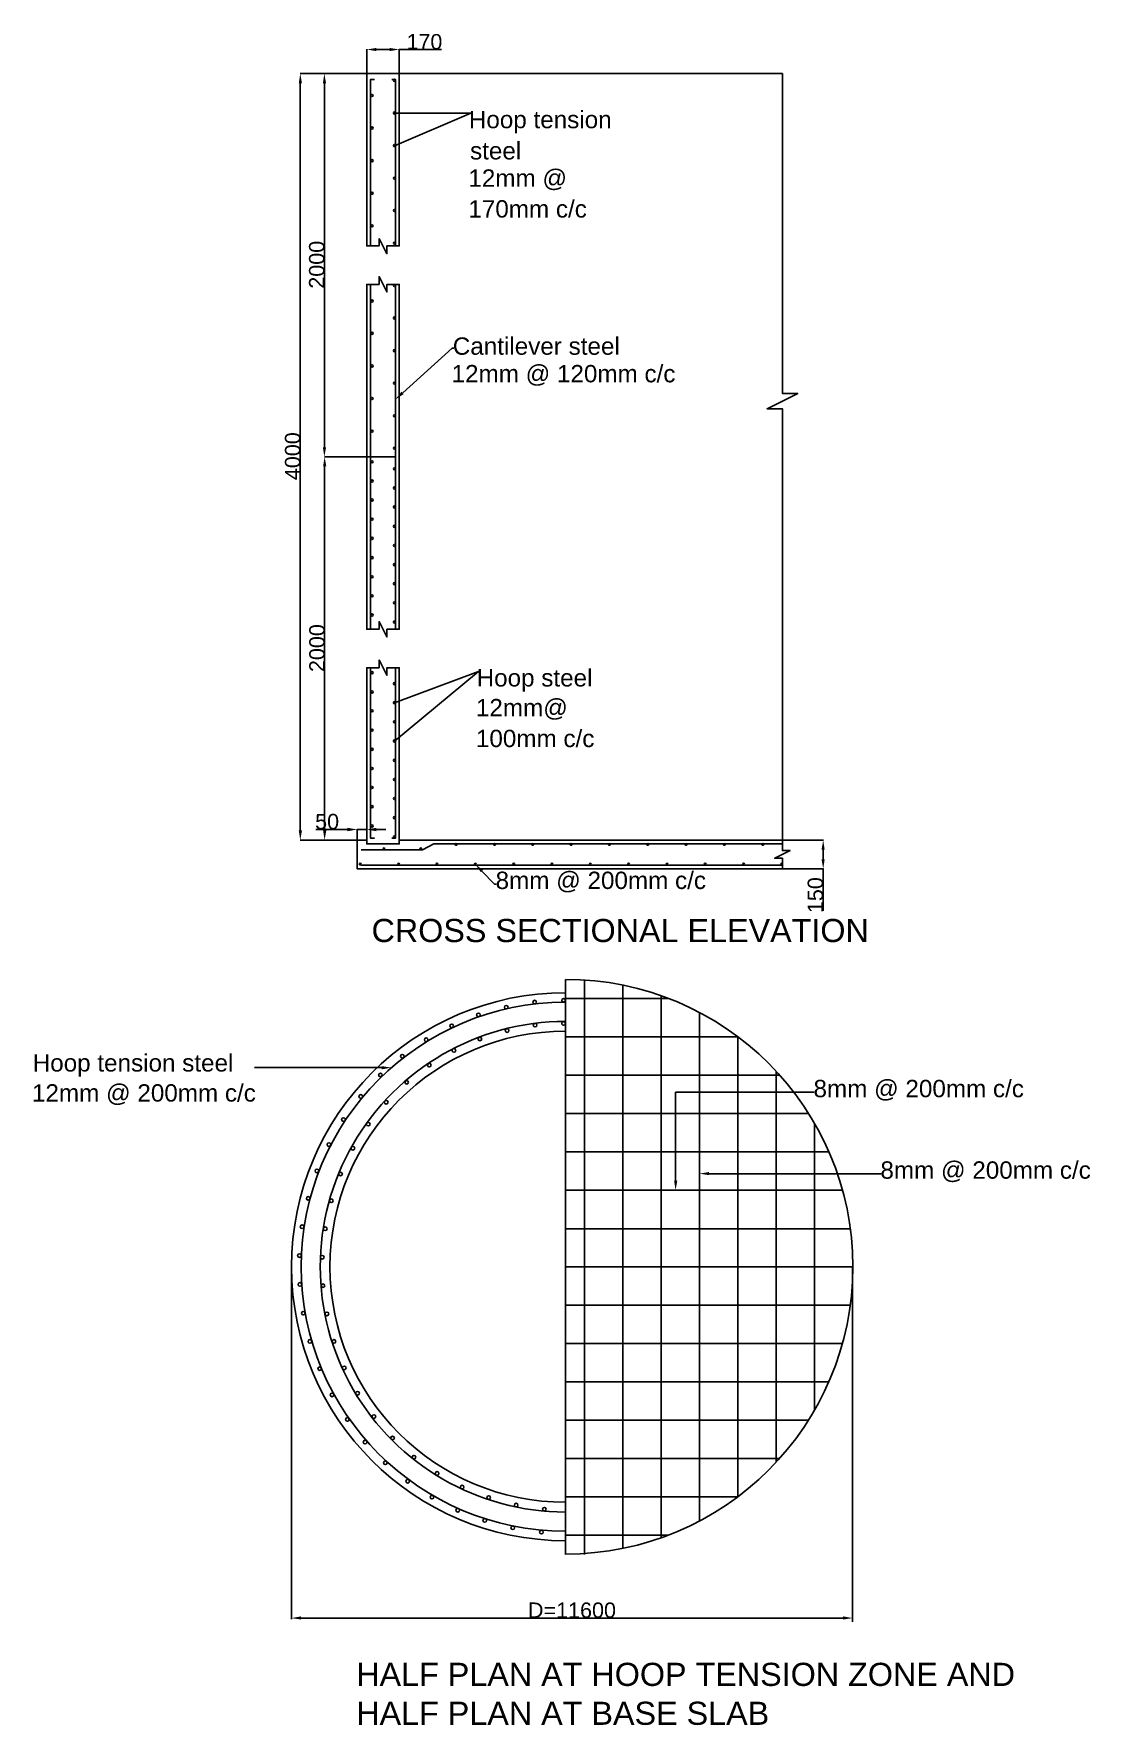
# Model space of a CAD drawing. Header units: millimetres. Extents: x 60934 to 120028, y 51631 to 146247.
import ezdxf

# ---------------------------------------------------------------- set-up
doc = ezdxf.new("R2010")
doc.units = ezdxf.units.MM
doc.layers.add('PDF_0', color=7, linetype='Continuous')
doc.layers.add('PDF_Text', color=7, linetype='Continuous')
doc.styles.add('PDF ArialMT', font='arial.ttf')

msp = doc.modelspace()

# ---------------------------------------------------------------- linework, layer by layer
at = {"layer": 'PDF_0', "lineweight": 25}
for points in [[(75825, 144026), (79554, 144026), (79554, 145387)], [(80098, 145373), (80846, 145373)], [(81377, 145387), (81377, 144026), (102808, 144026), (102808, 126133), (103666, 126133), (101951, 125276), (102808, 125276), (102808, 101137)], [(81377, 145373), (83745, 145373)], [(77200, 144026), (77200, 144026)], [(75839, 143482), (75839, 101681)], [(77186, 123112), (77186, 143482)], [(79771, 134379), (79771, 142788), (79771, 143700), (79989, 143700)], [(80955, 143700), (81159, 143700), (81159, 134379)], [(81105, 141808), (85378, 141808), (81105, 139985)], [(79771, 112934), (79771, 122364), (79771, 132229)], [(81159, 132229), (81159, 122582), (81159, 112934)], [(81568, 126160), (84330, 128664), (84425, 128664)], [(81159, 122582), (77417, 122582), (77186, 122582)], [(77200, 122582), (77200, 122582)], [(77200, 122051), (77200, 101681)], [(79989, 101246), (79771, 101246), (79771, 110784)], [(81159, 110784), (81159, 101246), (80955, 101246)], [(81105, 108825), (85813, 110580), (81105, 106675)], [(78479, 101735), (76710, 101735)], [(79023, 101150), (79023, 101749)], [(79554, 101735), (79023, 101735)], [(79554, 101150), (79554, 101749)], [(80098, 101735), (80629, 101735)], [(81377, 101137), (102808, 101137), (102808, 100552), (103244, 100552), (102387, 100130), (102808, 100130), (102808, 99531), (79023, 99531), (79023, 101137), (79554, 101137), (75825, 101137)], [(77417, 101137), (77186, 101137)], [(102808, 100933), (83309, 100933), (82670, 100606), (79241, 100606)], [(102822, 101137), (105108, 101137)], [(105094, 100606), (105094, 100075)], [(102808, 99749), (79241, 99749)], [(86004, 99409), (86711, 98687), (86793, 98687)], [(102822, 99531), (105108, 99531)], [(105094, 99531), (105094, 97177)], [(90671, 93353), (90671, 61186)], [(91746, 93353), (91746, 61186)], [(93882, 93027), (93882, 61513)], [(90671, 92279), (96440, 92279)], [(96032, 92428), (96032, 62112)], [(98168, 91489), (98168, 63050)], [(90671, 90129), (100318, 90129), (100318, 64411), (90671, 64411)], [(80397, 88414), (73376, 88414), (73281, 88414)], [(102455, 88196), (102455, 66343)], [(90671, 87992), (102659, 87992)], [(96835, 82087), (96835, 87040), (104591, 87040)], [(90671, 85842), (104264, 85842)], [(104604, 85284), (104604, 69242)], [(90671, 83706), (105407, 83706)], [(98713, 82481), (108251, 82481), (108333, 82481)], [(90671, 81556), (106169, 81556)], [(90671, 79406), (106605, 79406)], [(75349, 77270), (75349, 57553)], [(90671, 77270), (106741, 77270), (106741, 57417)], [(90671, 75120), (106605, 75120)], [(90671, 72984), (106169, 72984)], [(90671, 70834), (105407, 70834)], [(90671, 68697), (104264, 68697)], [(90671, 66547), (102659, 66547)], [(90671, 62261), (96440, 62261)], [(75349, 59186), (75349, 57608)], [(106741, 59186), (106741, 57608)], [(75880, 57621), (106210, 57621)]]:
    msp.add_lwpolyline(points, dxfattribs=at)
for points in [[(80248, 134801), (80248, 134379), (79554, 134379), (79554, 144026), (81377, 144026), (81377, 134379), (80683, 134379), (80683, 133943)], [(80248, 132229), (80248, 132664), (80683, 131807), (80683, 132229), (81377, 132229), (81377, 112934), (80683, 112934), (80683, 112512), (80248, 113370), (80248, 112934), (79554, 112934), (79554, 132229)], [(80248, 111220), (80683, 110362), (80683, 110784), (81377, 110784), (81377, 101137), (81377, 100933), (79554, 100933), (79554, 110784), (80248, 110784)]]:
    msp.add_lwpolyline(points, close=True, dxfattribs=at)
msp.add_lwpolyline([(90678, 92074, 0.414213), (75893, 77277, 0.414213), (90678, 62479)], format="xyb", dxfattribs=at)
for centre, radius in [((81113, 143643), 61.2), ((79847, 142799), 61.2), ((79847, 140975), 61.2), ((81113, 141819), 61.2), ((81113, 139996), 61.2), ((79847, 139152), 61.2), ((81113, 138172), 61.2), ((79847, 137329), 61.2), ((81113, 136362), 61.2), ((79847, 135505), 61.2), ((81113, 134539), 61.2), ((81113, 132171), 61.2), ((79847, 131300), 61.2), ((81113, 130348), 61.2), ((79847, 129491), 61.2), ((81113, 128524), 61.2), ((79847, 127667), 61.2), ((79847, 125844), 61.2), ((81113, 126701), 61.2), ((81113, 124878), 61.2), ((79847, 124020), 61.2), ((81113, 123068), 61.2), ((79847, 122306), 61.2), ((79847, 121231), 61.2), ((81113, 121911), 61.2), ((79847, 120169), 61.2), ((81113, 120836), 61.2), ((81113, 119775), 61.2), ((79847, 119094), 61.2), ((81113, 118700), 61.2), ((79847, 118019), 61.2), ((81113, 117625), 61.2), ((79847, 116944), 61.2), ((81113, 116550), 61.2), ((79847, 115869), 61.2), ((81113, 115488), 61.2), ((79847, 114808), 61.2), ((79847, 113733), 61.2), ((81113, 114413), 61.2), ((81113, 113338), 61.2), ((79847, 110508), 61.2), ((81113, 109896), 61.2), ((79847, 109433), 61.2), ((81113, 108834), 61.2), ((79847, 108371), 61.2), ((79847, 107296), 61.2), ((81113, 107759), 61.2), ((79847, 106221), 61.2), ((81113, 106684), 61.2), ((79847, 105146), 61.2), ((81113, 105609), 61.2), ((79847, 104085), 61.2), ((81113, 104534), 61.2), ((81113, 103473), 61.2), ((79847, 103010), 61.2), ((81113, 102398), 61.2), ((79847, 101935), 61.2), ((81113, 101323), 61.2), ((80527, 100654), 47.6), ((82581, 100654), 47.6), ((84556, 100901), 47.6), ((86706, 100901), 47.6), ((88842, 100901), 47.6), ((90992, 100901), 47.6), ((93128, 100901), 47.6), ((95278, 100901), 47.6), ((97415, 100901), 47.6), ((99565, 100901), 47.6), ((101715, 100901), 47.6), ((79194, 99799), 47.6), ((81344, 99799), 47.6), ((83481, 99799), 47.6), ((85631, 99799), 47.6), ((87781, 99799), 47.6), ((89917, 99799), 47.6), ((92067, 99799), 47.6), ((94203, 99799), 47.6), ((96353, 99799), 47.6), ((98490, 99799), 47.6), ((100640, 99799), 47.6), ((102776, 99799), 47.6), ((87359, 91797), 102), ((88951, 92083), 102), ((90570, 92178), 102), ((84311, 90750), 102), ((85807, 91362), 102), ((88978, 90790), 102), ((90570, 90886), 102), ((82882, 89974), 102), ((85889, 90015), 102), ((87413, 90491), 102), ((81548, 89049), 102), ((84433, 89375), 102), ((80324, 88001), 102), ((83059, 88559), 102), ((81793, 87593), 102), ((79221, 86803), 102), ((80650, 86477), 102), ((78255, 85511), 102), ((79643, 85252), 102), ((77439, 84109), 102), ((78786, 83905), 102), ((76772, 82639), 102), ((78092, 82462), 102), ((76282, 81102), 102), ((77575, 80966), 102), ((75942, 79510), 102), ((77235, 79401), 102), ((75792, 77904), 102), ((77071, 77809), 102), ((75819, 76285), 102), ((77112, 76217), 102), ((76010, 74679), 102), ((77330, 74638), 102), ((76377, 73100), 102), ((77725, 73100), 102), ((76922, 71576), 102), ((78296, 71617), 102), ((77616, 70107), 102), ((79044, 70202), 102), ((78473, 68732), 102), ((79956, 68896), 102), ((79466, 67467), 102), ((81004, 67698), 102), ((80596, 66310), 102), ((82201, 66623), 102), ((81848, 65276), 102), ((83494, 65711), 102), ((83208, 64391), 102), ((84896, 64949), 102), ((86379, 64364), 102), ((84651, 63657), 102), ((87917, 63942), 102), ((89495, 63711), 102), ((86161, 63085), 102), ((87726, 62677), 102), ((89332, 62432), 102)]:
    msp.add_circle(centre, radius, dxfattribs=at)
for radius, start, end in [(16077, 270, 90), (15328, 90, 270), (13723, 89.99999, 270.00001), (13178, 90.00001, 270)]:
    msp.add_arc((90678, 77277), radius, start, end, dxfattribs=at)
at = {"layer": 'PDF_0', "transparency": 33554559}
for points in [[(80098, 145455), (80098, 145278), (79554, 145373)], [(80846, 145455), (80846, 145278), (81377, 145373)], [(75757, 143482), (75934, 143482), (75839, 144026)], [(77105, 143482), (77281, 143482), (77186, 144026)], [(81622, 126092), (81159, 125793), (81500, 126228)], [(77105, 123112), (77281, 123112), (77186, 122582)], [(77118, 122051), (77295, 122051), (77200, 122582)], [(75757, 101681), (75934, 101681), (75839, 101137)], [(77118, 101681), (77295, 101681), (77200, 101137)], [(78479, 101831), (78479, 101640), (79023, 101735)], [(80098, 101831), (80098, 101640), (79554, 101735)], [(104999, 100606), (105176, 100606), (105094, 101137)], [(85936, 99354), (85623, 99790), (86058, 99477)], [(104999, 100075), (105176, 100075), (105094, 99531)], [(80397, 88496), (80942, 88414), (80397, 88319)], [(98713, 82400), (98168, 82481), (98713, 82577)], [(96930, 82087), (96835, 81556), (96753, 82087)], [(75880, 57716), (75880, 57540), (75349, 57621)], [(106210, 57716), (106210, 57540), (106741, 57621)]]:
    msp.add_solid(points, dxfattribs=at)

# ---------------------------------------------------------------- texts
at = {"layer": 'PDF_Text', "attachment_point": 4, "style": 'PDF ArialMT'}
for s, insert, char_height in [('170', (81786, 145799), 857.6), ('Hoop tension', (85270, 141305), 970.41), ('steel', (85338, 139699), 970.4), ('12mm @', (85243, 138080), 970.4), ('170mm c/c', (85243, 136447), 970.4), ('Cantilever steel', (84372, 128772), 970.41), ('12mm @ 120mm c/c', (84304, 127139), 970.41), ('Hoop steel', (85705, 110075), 970.4), ('12mm@', (85665, 108456), 970.4), ('100mm c/c', (85665, 106823), 970.4), ('50', (76670, 102173), 862.6), ('8mm @ 200mm c/c', (86767, 98795), 970.41), ('CROSS SECTIONAL ELEVATION', (79827, 96076), 1293.89), ('Hoop tension steel', (60871, 88535), 970.41), ('12mm @ 200mm c/c', (60831, 86902), 970.41), ('8mm @ 200mm c/c', (104552, 87147), 970.41), ('8mm @ 200mm c/c', (108294, 82588), 970.41), ('D=11600', (88577, 58057), 862.6), ('HALF PLAN AT HOOP TENSION ZONE AND', (78970, 54464), 1293.89), ('HALF PLAN AT BASE SLAB', (78970, 52287), 1293.89)]:
    msp.add_mtext(s, dxfattribs=dict(at, insert=insert, char_height=char_height))
at = {"layer": 'PDF_Text', "char_height": 862.6, "attachment_point": 4, "rotation": 90, "style": 'PDF ArialMT'}
for s, insert in [('2000', (76765, 131988)), ('4000', (75418, 121278)), ('2000', (76779, 110542)), ('150', (104661, 97057))]:
    msp.add_mtext(s, dxfattribs=dict(at, insert=insert))

doc.saveas('drawing.dxf')
